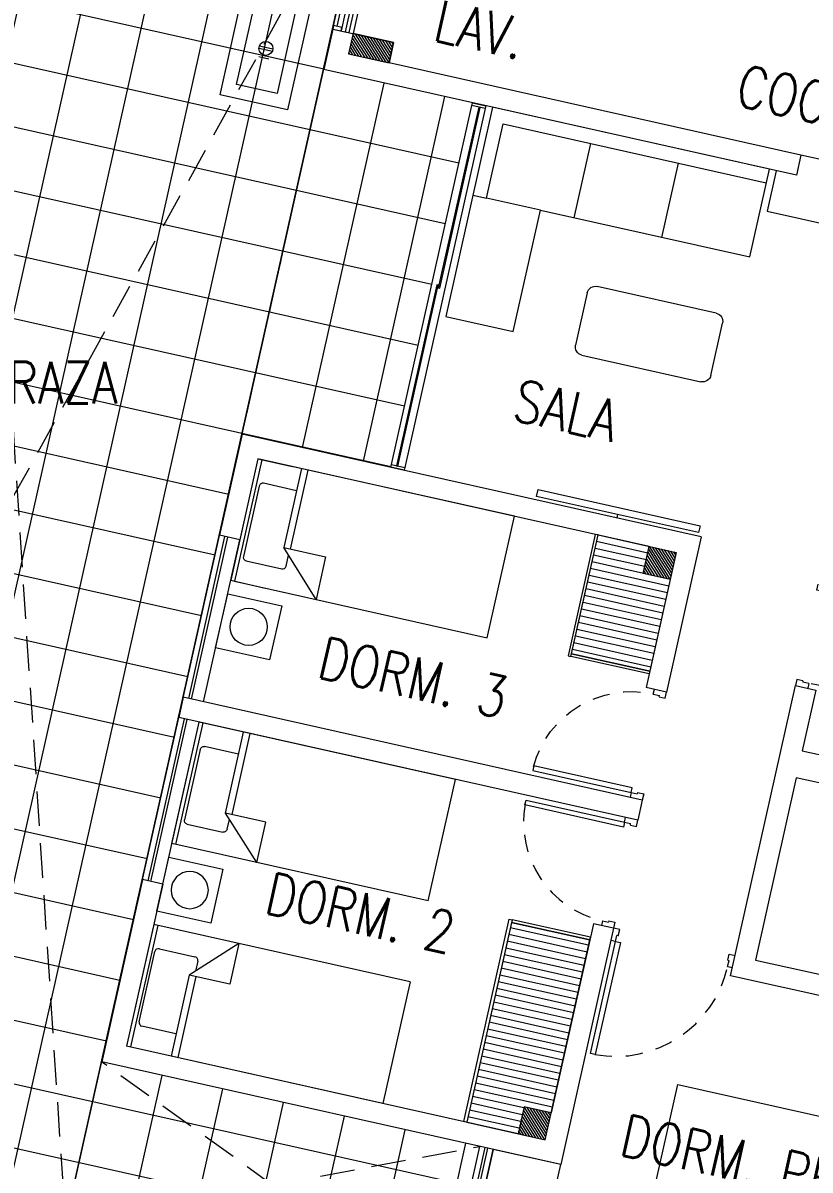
# Model space of a CAD drawing. Header units: millimetres. Extents: x 2471 to 2909, y 1327 to 1568.
# Drawn here: x 2615.87 to 2621.56, y 1466.52 to 1474.81 of the extents above; entities that cross this region are included whole.
import ezdxf
from ezdxf.xclip import XClip

# ---------------------------------------------------------------- set-up
doc = ezdxf.new("R2010")
doc.units = ezdxf.units.MM
doc.header["$XCLIPFRAME"] = 2
doc.set_wipeout_variables(frame=1)
for name, pattern in [('ACAD_ISO07W100', [3, 0, -3]), ('HIDDEN', [0.375, 0.25, -0.125]), ('HIDDEN2', [0.1875, 0.125, -0.0625]), ('PHANTOM', [2.5, 1.25, -0.25, 0.25, -0.25, 0.25, -0.25])]:
    doc.linetypes.add(name, pattern=pattern)
doc.layers.get('0').update_dxf_attribs({"color": 251, "lineweight": 9})
doc.layers.get('DEFPOINTS').update_dxf_attribs({"color": 251, "lineweight": 9})
for name, color, linetype, lineweight in [('A-EJES', 251, 'PHANTOM', 13), ('A-ESTRUCTURA-HATCH', 251, 'Continuous', 13), ('A-HATCH', 251, 'Continuous', 13), ('A-MOBILIARIO', 251, 'Continuous', 13), ('A-MURO BAJO', 251, 'Continuous', 13), ('A-MUROS', 251, 'Continuous', 13), ('A-PROYECCIONES', 251, 'HIDDEN', 13), ('A_30_DispositivosSanit', 251, 'Continuous', 13), ('A_50_TextoAmbiente', 251, 'Continuous', 13), ('DLP_MOBILIARIO FIJO', 251, 'Continuous', 13), ('DLP_MURO BAJO', 251, 'Continuous', 13)]:
    doc.layers.add(name, color=color, linetype=linetype, lineweight=lineweight)
doc.styles.add('R100-200', font='romans.shx', dxfattribs={"width": 0.8, "height": 0.3})

# ---------------------------------------------------------------- blocks, each defined once
blk = doc.blocks.new('A$C64a6e5d1')
at = {"layer": 'A-EJES', "ltscale": 0.5}
blk.add_line((38.0599, 78.1992, 0), (42.0137, 95.8621, 0), dxfattribs=at)
blk = doc.blocks.new('EST P1')
at = {"layer": 'A-ESTRUCTURA-HATCH'}
h = blk.add_hatch(dxfattribs=at)
h.set_pattern_fill('ANSI31', color=256, scale=0.02)
h.set_pattern_definition([(45, (-226392.07709, -8188203.05961), (-0.04490128060535, 0.04490128060535), [])])
h.paths.add_polyline_path([(-3.61, 5.05), (-3.61, 4.85), (-44.785, 4.85), (-44.785, -0.15), (-46.99, -0.15), (-46.99, -11.15), (-3.61, -11.1501), (-3.61, -11.4001), (-47.24, -11.4001), (-47.24, 0.15), (-45.035, 0.15), (-45.035, 5.05)])
h.paths.add_polyline_path([(5.8757, 4.85), (5.8757, 5.05), (35.53, 5.05), (35.53, 4.85)])
h.paths.add_polyline_path([(47.915, 5.05), (35.58, 5.05), (35.58, 4.85), (47.915, 4.85)])
h.paths.add_polyline_path([(51.865, 4.85), (53.3757, 4.85), (53.3757, 5.05), (51.865, 5.05)])
edge = h.paths.add_edge_path()
edge.add_arc((63.3007, -0.15), 9.7, 360, 540)
edge.add_line((53.6007, -0.15), (53.8007, -0.15))
edge.add_arc((63.3007, -0.15), 9.5, 0.90471, 180, ccw=False)
edge.add_line((72.7995, 0), (70.3507, 0))
edge.add_line((70.3507, 0), (70.3507, -0.1499))
edge.add_line((70.3507, -0.1499), (73.0007, -0.15))
edge = h.paths.add_edge_path()
edge.add_arc((63.3007, -0.15), 3.3, 0.00085, 49.99468)
edge.add_line((65.4221, 2.3777), (65.4222, -0.15))
edge.add_line((65.4222, -0.15), (65.2722, -0.15))
edge.add_line((65.2722, -0.15), (65.2721, 2.4964))
edge.add_arc((63.3007, -0.15), 3.3, 53.31658, 179.99996)
edge.add_line((60.0007, -0.15), (59.8007, -0.15))
edge.add_arc((63.3007, -0.15), 3.5, 2.45736, 179.99993, ccw=False)
edge.add_line((66.7975, 0.0001), (69.4507, 0))
edge.add_line((69.4507, 0), (69.4507, -0.1499))
edge.add_line((69.4507, -0.1499), (66.6007, -0.1499))
h.paths.add_polyline_path([(-3.56, -11.15), (35.53, -11.15), (35.53, -11.4001), (-3.56, -11.4001)])
h.paths.add_polyline_path([(35.58, -11.1501), (71.88, -11.1501), (71.88, -11.4001), (35.58, -11.4)])
blk = doc.blocks.new('EST P2')
at = {"layer": 'A-ESTRUCTURA-HATCH'}
h = blk.add_hatch(dxfattribs=at)
h.set_pattern_fill('ANSI31', color=256, scale=0.02)
h.set_pattern_definition([(45, (-226392.07709, -8188163.05961), (-0.04490128060535, 0.04490128060535), [])])
h.paths.add_polyline_path([(-3.61, 5.05), (-3.61, 4.85), (-44.785, 4.85), (-44.785, -0.15), (-46.99, -0.15), (-46.99, -11.15), (-3.61, -11.1501), (-3.61, -11.4001), (-47.24, -11.4), (-47.24, 0.15), (-45.035, 0.15), (-45.035, 5.0497)])
h.paths.add_polyline_path([(5.8757, 4.85), (5.8757, 5.05), (35.53, 5.05), (35.53, 4.85)])
h.paths.add_polyline_path([(35.58, -11.1501), (71.88, -11.1501), (71.88, -11.4001), (35.58, -11.4)])
h.paths.add_polyline_path([(-3.56, -11.15), (35.53, -11.15), (35.53, -11.4001), (-3.56, -11.4001)])
edge = h.paths.add_edge_path()
edge.add_arc((63.3007, -0.15), 9.7, 360, 540)
edge.add_line((53.6007, -0.15), (53.8007, -0.15))
edge.add_arc((63.3007, -0.15), 9.5, 0, 180, ccw=False)
edge.add_line((72.8007, -0.15), (73.0007, -0.15))
h.paths.add_polyline_path([(47.915, 5.05), (35.58, 5.05), (35.58, 4.85), (47.915, 4.85)])
edge = h.paths.add_edge_path()
edge.add_arc((63.3007, -0.15), 3.3, 0.00108, 49.99451)
edge.add_line((65.4221, 2.3777), (65.4222, -0.15))
edge.add_line((65.4222, -0.15), (65.2722, -0.15))
edge.add_line((65.2722, -0.15), (65.2721, 2.4964))
edge.add_arc((63.3007, -0.15), 3.3, 53.31547, 179.99992)
edge.add_line((60.0007, -0.15), (59.8007, -0.15))
edge.add_arc((63.3007, -0.15), 3.5, 0.00102, 179.99993, ccw=False)
edge.add_line((66.8007, -0.1499), (66.6007, -0.1499))
edge.add_line((66.6007, -0.1499), (66.6007, -0.1499))
h.paths.add_polyline_path([(51.865, 4.85), (53.3757, 4.85), (53.3757, 5.05), (51.865, 5.05)])
blk = doc.blocks.new('A$C47ad906b')
at = {"linetype": 'ACAD_ISO07W100'}
blk.add_blockref('EST P1', (27.0859, 53.6317), dxfattribs=at)
at = {"color": 240, "true_color": 0xed1f24}
blk.add_wipeout([(-17.9532, 13.7815), (-20.1582, 13.7815), (-20.1582, 2.2315), (98.9618, 2.2315), (98.9618, 7.2315), (99.7906, 7.2315), (100.0824, 13.4817), (99.9399, 15.1384), (99.3011, 17.2957), (98.434, 18.891), (96.5864, 20.9381), (95.1524, 21.9277), (93.5658, 22.6443), (92.3725, 22.9752), (90.3824, 23.1815), (88.3592, 22.9682), (87.1113, 22.6133), (85.5861, 21.9127), (83.9074, 20.704), (82.6862, 19.3856), (82.1939, 18.6815), (75.1468, 18.6815), (75.1468, 19.1315), (74.5468, 19.1315), (74.5468, 18.6815), (70.6718, 18.6815), (70.6718, 19.1315), (70.0718, 19.1315), (70.0718, 18.6815), (59.808, 18.6815), (59.808, 19.5314), (55.8578, 19.5314), (55.8578, 18.6815), (37.3918, 18.6815), (9.6018, 18.6818), (9.6018, 19.1315), (9.0018, 19.1315), (9.0018, 18.6817), (7.6574, 18.6815), (7.6574, 19.5315), (3.7074, 19.5315), (3.7074, 18.6818), (-19.1926, 18.6819), (-19.1926, 18.4815), (-17.9532, 18.4815)], dxfattribs=at)
blk.add_blockref('EST P2', (27.0859, 13.6317))
blk = doc.blocks.new('A$C77AB7FBD')
at = {"linetype": 'Continuous'}
for p, q in [((0, 0), (0, 1.9)), ((0.9, 1.9), (0, 1.9)), ((0.9, 1.87), (0, 1.87)), ((0.1908, 1.8487), (0.7119, 1.8487)), ((0.9, 0), (0.9, 1.9)), ((0.164, 1.57), (0.164, 1.8219)), ((0.7386, 1.8219), (0.7386, 1.5585)), ((0.6, 1.57), (0, 1.57)), ((0.6, 1.52), (0, 1.52)), ((0.6, 1.27), (0.6, 1.57)), ((0.9, 1.27), (0.6, 1.57)), ((0.7119, 1.5317), (0.6383, 1.5317)), ((0.9, 1.27), (0.6, 1.27)), ((0.9, 0), (0, 0))]:
    blk.add_line(p, q, dxfattribs=at)
for centre, start, end in [((0.1908, 1.8219), 90, 180), ((0.7119, 1.8219), 0, 90), ((0.7119, 1.5585), 270, 0)]:
    blk.add_arc(centre, 0.0267, start, end, dxfattribs=at)
blk = doc.blocks.new('A$C2EBA15F5')
blk.add_lwpolyline([(0, 0.4), (0, 0), (0.4, 0), (0.4, 0.4)], close=True)
blk.add_circle((0.2, 0.2), 0.1344)
blk = doc.blocks.new('CAMA PROYECCION')
for p, q in [((37.495, 40.6423, 0), (37.495, 38.771, 0)), ((38.3949, 40.6423, 0), (37.495, 40.6423, 0)), ((38.3949, 38.771, 0), (38.3949, 40.6423, 0)), ((38.0806, 39.3741, 0), (38.3949, 39.3741, 0)), ((38.3949, 39.3741, 0), (38.0806, 39.0644, 0)), ((38.0806, 39.0644, 0), (38.0806, 39.3741, 0)), ((38.0806, 39.1133, 0), (37.495, 39.1133, 0)), ((37.495, 39.0644, 0), (38.0806, 39.0644, 0)), ((37.659, 39.0644, 0), (37.659, 38.8203, 0)), ((38.2069, 39.1106, 0), (38.1275, 39.1106, 0)), ((38.2336, 38.8203, 0), (38.2336, 39.0838, 0)), ((37.495, 38.7423, 0), (37.495, 38.9974, 0)), ((38.3949, 38.7423, 0), (38.3949, 38.9974, 0)), ((37.495, 38.771, 0), (38.3949, 38.771, 0)), ((37.495, 38.7423, 0), (38.3949, 38.7423, 0)), ((37.6857, 38.7936, 0), (38.2069, 38.7936, 0))]:
    blk.add_line(p, q)
at = {"elevation": 0}
blk.add_lwpolyline([(38.495, 38.7423), (38.495, 39.1423), (38.895, 39.1423), (38.895, 38.7423)], close=True, dxfattribs=at)
blk.add_circle((38.695, 38.9423, 0), 0.1344)
for centre, start, end in [((38.2069, 39.0838, 0), 0, 90), ((37.6857, 38.8203, 0), 180, 270), ((38.2069, 38.8203, 0), 270, 0)]:
    blk.add_arc(centre, 0.0267, start, end)
blk = doc.blocks.new('*U844')
for p, q in [((0.01, 0.755), (0.01, 0.8)), ((0.055, 0.755), (0.01, 0.755)), ((0.1, 0.765), (0.055, 0.765)), ((0.055, 0.755), (0.055, 0.765)), ((0.1, 0.765), (0.1, 0.8)), ((0.055, 0.045), (0.01, 0.045)), ((0.01, 0.045), (0.01, 0)), ((0.055, 0.045), (0.055, 0.035)), ((0.1, 0.035), (0.055, 0.035)), ((0.1, 0.035), (0.1, 0))]:
    blk.add_line(p, q)
blk.add_lwpolyline([(0.83, 0.07), (0.83, 0.035), (0.1, 0.035), (0.1, 0.07)], close=True)
at = {"color": 7, "linetype": 'HIDDEN2'}
blk.add_arc((0.0996, 0.034), 0.731, 2.23015, 89.96723, dxfattribs=at)
blk = doc.blocks.new('*U843')
for p, q in [((0.01, 0.855), (0.01, 0.9)), ((0.055, 0.855), (0.01, 0.855)), ((0.1, 0.865), (0.055, 0.865)), ((0.055, 0.855), (0.055, 0.865)), ((0.1, 0.865), (0.1, 0.9)), ((0.055, 0.045), (0.01, 0.045)), ((0.01, 0.045), (0.01, 0)), ((0.055, 0.045), (0.055, 0.035)), ((0.1, 0.035), (0.055, 0.035)), ((0.1, 0.035), (0.1, 0))]:
    blk.add_line(p, q)
blk.add_lwpolyline([(0.93, 0.07), (0.93, 0.035), (0.1, 0.035), (0.1, 0.07)], close=True)
at = {"color": 7, "linetype": 'HIDDEN2'}
blk.add_arc((0.0995, 0.0339), 0.8311, 2.23015, 89.96723, dxfattribs=at)
blk = doc.blocks.new('MESA CENTRO')
for p, q in [((-0.1937, 0), (0.1937, 0)), ((-0.2537, -0.9421), (-0.2537, -0.06)), ((0.2537, -0.06), (0.2537, -0.9421)), ((0.1937, -1.0021), (-0.1937, -1.0021))]:
    blk.add_line(p, q)
for centre, start, end in [((-0.1937, -0.06), 90, 180), ((0.1937, -0.06), 0, 90), ((-0.1937, -0.9421), 180, 270), ((0.1937, -0.9421), 270, 0)]:
    blk.add_arc(centre, 0.06, start, end)
blk = doc.blocks.new('SOFA SEC')
for p, q in [((0, 0.65), (0.1, 0.65)), ((0.1, 0.65), (0.1, 0.1)), ((0.5, 0.65), (0.1, 0.65)), ((0.75, 0.65), (0.75, 0.1)), ((1.4, 0.65), (1.4, 0.1)), ((0.1, 0.1), (2.05, 0.1))]:
    blk.add_line(p, q)
blk.add_lwpolyline([(0.5, 1.55), (0.5, 0.65), (2.05, 0.65), (2.05, 0), (0, 0), (0, 1.55)], close=True)
blk = doc.blocks.new('A$C3E6679A6')
for p, q in [((0, 1.8444), (0.0001, 1.9044)), ((0.0001, 1.9044), (1.4501, 1.9044)), ((1.4501, 1.9044), (1.4501, 1.8444))]:
    blk.add_line(p, q)
at = {"linetype": 'Continuous'}
for p, q in [((0, 1.8444), (1.45, 1.8444)), ((0, 0.0044), (0, 1.8444)), ((1.45, 1.8444), (1.45, 0.0044)), ((0.1867, 1.5087), (0.1867, 1.786)), ((0.2173, 1.8167), (0.6414, 1.8167)), ((0.672, 1.786), (0.672, 1.5087)), ((0.778, 1.5087), (0.778, 1.786)), ((0.8086, 1.8167), (1.2327, 1.8167)), ((1.2633, 1.786), (1.2633, 1.4926)), ((0, 1.5084), (1.0953, 1.5084)), ((1.45, 1.1538), (1.0953, 1.5084)), ((1.0953, 1.5084), (1.0953, 1.1538)), ((1.0953, 1.4524), (0, 1.4524)), ((1.2327, 1.462), (1.1418, 1.462)), ((1.0953, 1.1538), (1.45, 1.1538)), ((1.45, 0.0044), (0, 0.0044))]:
    blk.add_line(p, q, dxfattribs=at)
for centre, start, end in [((0.2173, 1.786), 90, 180), ((0.6414, 1.786), 0, 90), ((0.8086, 1.786), 90, 180), ((1.2327, 1.786), 0, 90), ((1.2327, 1.4926), 270, 0)]:
    blk.add_arc(centre, 0.0306, start, end, dxfattribs=at)
at = {"layer": 'DEFPOINTS', "color": 0, "linetype": 'ByBlock'}
for p in [(0, 1.9044), (0, 0)]:
    blk.add_point(p, dxfattribs=at)
blk = doc.blocks.new('A$C67C01FD6')
blk.add_line((0.025, 0), (0, 0))
blk.add_lwpolyline([(0.025, 0.6), (0.075, 0.6), (0.075, -0.6), (0.025, -0.6), (0.025, 0.6)])
blk = doc.blocks.new('*U828')
for p, q in [((0.01, 0.705), (0.01, 0.75)), ((0.1, 0.715), (0.1, 0.75)), ((0.055, 0.705), (0.01, 0.705)), ((0.1, 0.715), (0.055, 0.715)), ((0.055, 0.705), (0.055, 0.715)), ((0.055, 0.045), (0.01, 0.045)), ((0.01, 0.045), (0.01, 0)), ((0.055, 0.045), (0.055, 0.035)), ((0.1, 0.035), (0.055, 0.035)), ((0.1, 0.035), (0.1, 0))]:
    blk.add_line(p, q)
blk.add_lwpolyline([(0.78, 0.07), (0.78, 0.035), (0.1, 0.035), (0.1, 0.07)], close=True)
at = {"color": 7, "linetype": 'HIDDEN2'}
blk.add_arc((0.0996, 0.0341), 0.6809, 2.23015, 89.96723, dxfattribs=at)
blk = doc.blocks.new('TF_P1')
at = {"layer": 'A-HATCH'}
h = blk.add_hatch(dxfattribs=at)
h.set_pattern_fill('ANSI31', color=8, scale=0.005, angle=180)
h.set_pattern_definition([(225, (43.790916, 4.123998), (0.01122532, -0.01122532), [])])
h.paths.add_polyline_path([(44.2, 0.249), (44.4, 0.249), (44.4, 0.449), (44.2, 0.449)])
h = blk.add_hatch(dxfattribs=at)
h.set_pattern_fill('ANSI31', color=8, scale=0.005)
h.set_pattern_definition([(45, (-65.460713, -4.658021), (-0.0112253202, 0.0112253202), [])])
h.paths.add_polyline_path([(48.55, 0.25), (48.35, 0.25), (48.35, 0.45), (48.55, 0.45)])
h = blk.add_hatch(dxfattribs=at)
h.set_pattern_fill('ANSI31', color=8, scale=0.005)
h.paths.add_polyline_path([(41.2, -2.35), (41.05, -2.35), (41.05, -2.65), (41.2, -2.65)])
at = {"layer": 'DLP_MOBILIARIO FIJO'}
h = blk.add_hatch(dxfattribs=at)
h.set_pattern_fill('_USER', color=8, scale=0.05, angle=450, pattern_type=0)
h.set_pattern_definition([(90, (-3.880053, -4.256), (-0.05, 2e-17), [])])
h.paths.add_polyline_path([(44.2, 0.249), (44.4, 0.249), (44.4, 0.449), (45.08, 0.449), (45.08, -0.131), (44.2, -0.131)])
h = blk.add_hatch(dxfattribs=at)
h.set_pattern_fill('_USER', color=8, scale=0.05, angle=270, pattern_type=0)
h.set_pattern_definition([(270, (-5.87005, -4.255), (0.05, -9e-18), [])])
h.paths.add_polyline_path([(47.07, -0.13), (47.07, 0.45), (48.35, 0.45), (48.35, 0.25), (48.55, 0.25), (48.55, -0.13)])
at = {"color": 8, "elevation": 0}
blk.add_lwpolyline([(41.05, -2.68), (39.7, -2.68), (39.7, -2.71), (41.05, -2.71)], close=True, dxfattribs=at)
at = {"layer": 'A-HATCH', "color": 8}
blk.add_lwpolyline([(41.2, -2.35), (41.05, -2.35), (41.05, -2.65), (41.2, -2.65)], close=True, dxfattribs=at)
at = {"layer": 'A-MOBILIARIO', "color": 8}
for p, q in [((41.025, -2.775, 0), (39.6375, -2.775, 0)), ((41.025, -2.8, 0), (39.6375, -2.8, 0))]:
    blk.add_line(p, q, dxfattribs=at)
for points in [[(48.7, 0.6), (48.7, 0.1), (49.85, 0.1), (49.85, 0.6)], [(48.7, 0.6), (48.7, 0.1), (49.85, 0.1), (49.85, 0.6)], [(41.05, -2.74), (41.025, -2.74), (41.025, -2.8), (41.05, -2.8)]]:
    blk.add_lwpolyline(points, close=True, dxfattribs=at)
at = {"layer": 'A-MUROS', "color": 8}
for p, q in [((45.4, 1.65), (45.4, 3.15)), ((45.6, 3.15), (45.6, 1.65)), ((46.95, 1.65), (46.95, 2.7)), ((47.1, 2.7), (47.1, 1.5)), ((44.95, 1.5), (44.95, 1.65)), ((44.95, 1.65), (45.4, 1.65)), ((45.6, 1.65), (46.95, 1.65)), ((47.1, 1.5), (44.95, 1.5)), ((41.2, 0.7), (41.2, -2.35)), ((41.2, 0.7), (41.35, 0.7)), ((41.35, 0.7), (41.35, -2.8)), ((44.05, 0.6), (45.2, 0.6)), ((44.05, 0.6), (44.05, -2.8)), ((45.2, 0.6), (45.2, 0.45)), ((46, 0.6), (46.15, 0.6)), ((46, 0.6), (46, -2.8)), ((46.15, 0.6), (46.15, -2.8)), ((46.95, 0.6), (48.7, 0.6)), ((46.95, 0.6), (46.95, 0.45)), ((48.7, 0.6), (48.7, -2.8)), ((44.4, 0.449), (45.2, 0.45)), ((44.4, 0.449), (44.4, 0.249)), ((46.95, 0.45), (48.35, 0.45)), ((48.35, 0.45), (48.35, 0.25)), ((44.4, 0.249), (44.2, 0.249)), ((44.2, 0.249), (44.2, -2.65)), ((48.35, 0.25), (48.55, 0.25)), ((48.55, 0.25), (48.55, -2.65)), ((41.05, -2.35), (41.2, -2.35)), ((41.05, -2.8), (41.05, -2.35)), ((44.2, -2.65), (44.8, -2.65)), ((44.8, -2.65), (44.8, -2.8)), ((47.35, -2.65), (48.55, -2.65)), ((47.35, -2.65), (47.35, -2.8)), ((41.05, -2.8), (41.35, -2.8)), ((44.05, -2.8), (44.8, -2.8)), ((46, -2.8), (46.15, -2.8)), ((47.35, -2.8), (48.7, -2.8))]:
    blk.add_line(p, q, dxfattribs=at)
at = {"layer": 'DLP_MOBILIARIO FIJO', "color": 8}
for p, q in [((49.85, 0.06), (48.7, 0.06)), ((49.85, 0.04), (48.7, 0.04)), ((46, -2.74), (44.8, -2.74)), ((46, -2.76), (44.8, -2.76)), ((46.15, -2.74), (47.35, -2.74)), ((46.15, -2.76), (47.35, -2.76))]:
    blk.add_line(p, q, dxfattribs=at)
for points in [[(44.2, 0.449), (45.08, 0.449), (45.08, -0.131), (44.2, -0.131)], [(48.55, 0.45), (47.07, 0.45), (47.07, -0.13), (48.55, -0.13)]]:
    blk.add_lwpolyline(points, close=True, dxfattribs=at)
at = {"layer": 'DLP_MOBILIARIO FIJO', "color": 8, "elevation": 0}
for points in [[(45.08, 0.449), (45.1, 0.449), (45.1, -0.131), (45.08, -0.131)], [(47.07, 0.45), (47.05, 0.45), (47.05, -0.13), (47.07, -0.13)], [(45.1, -0.151), (45.1, -0.131), (44.2, -0.131), (44.2, -0.151)], [(47.05, -0.15), (47.05, -0.13), (48.55, -0.13), (48.55, -0.15)], [(41.35, -1.6), (41.37, -1.6), (41.37, -1.7), (41.35, -1.7)], [(42.71, -1.6375), (41.37, -1.6375), (41.37, -1.6475), (42.71, -1.6475)], [(42.69, -1.6625), (44.03, -1.6625), (44.03, -1.6525), (42.69, -1.6525)], [(44.03, -1.6), (44.05, -1.6), (44.05, -1.7), (44.03, -1.7)]]:
    blk.add_lwpolyline(points, close=True, dxfattribs=at)
at = {"layer": 'DLP_MURO BAJO', "color": 8}
for p, q in [((41.2, 1.55), (41.2, 0.7)), ((41.65, 0.55), (41.65, 1.55)), ((41.35, 0.55), (41.65, 0.55)), ((49.85, 0.1), (48.7, 0.1)), ((49.85, 0), (48.7, 0)), ((41.37, -1.6, 0), (44.03, -1.6, 0)), ((44.03, -1.7, 0), (41.37, -1.7, 0)), ((39.7, -2.65, 0), (41.05, -2.65, 0)), ((46, -2.65), (44.8, -2.65)), ((47.35, -2.65), (46.15, -2.65)), ((39.7, -2.74, 0), (41.05, -2.74, 0)), ((46, -2.8), (44.8, -2.8)), ((47.35, -2.8), (46.15, -2.8))]:
    blk.add_line(p, q, dxfattribs=at)
at = {"layer": 'A-MOBILIARIO', "color": 8, "extrusion": (0, 0, -1), "xscale": -1, "zscale": -1, "rotation": 90}
blk.add_blockref('A$C3E6679A6', (-47.9456, 2.75), dxfattribs=at)
at = {"layer": 'A-MOBILIARIO', "color": 8, "xscale": -1}
for name, p, rotation in [('*U828', (44.2, 1.49), 270), ('*U844', (46, 0.61), 90), ('SOFA SEC', (41.35, -1.55, 0), 270.0004328521019), ('MESA CENTRO', (42.7027, -0.5891, 0), 180.0000225791119), ('A$C77AB7FBD', (46.15, -0.75), 180)]:
    blk.add_blockref(name, p, dxfattribs=dict(at, rotation=rotation))
at = {"layer": 'A-MOBILIARIO', "color": 8}
for name, p in [('*U843', (46.94, 0.6)), ('CAMA PROYECCION', (6.705, -41.3923, 0))]:
    blk.add_blockref(name, p, dxfattribs=at)
for name, p, rotation in [('*U844', (46.15, 0.61), 270), ('A$C67C01FD6', (44.05, -0.025, 0), 180), ('A$C77AB7FBD', (48.55, -0.75), 180)]:
    blk.add_blockref(name, p, dxfattribs=dict(at, rotation=rotation))
at = {"layer": 'A-MOBILIARIO', "color": 8, "extrusion": (0, 0, -1), "zscale": -1, "rotation": 180}
blk.add_blockref('A$C2EBA15F5', (-47.15, -2.25), dxfattribs=at)
blk = doc.blocks.new('A$C4760cff2')
at = {"layer": 'A_50_TextoAmbiente', "style": 'R100-200', "width": 0.8}
for s, p in [('LAV.', (3.1107, 9.4268)), ('COCINA', (5.2961, 8.9589)), ('SALA', (3.6831, 6.6838)), ('DORM. 3', (2.2728, 4.8234)), ('DORM. 2', (1.8915, 3.1202)), ('DORM. PRIN.', (4.4566, 1.3718))]:
    blk.add_text(s, height=0.3, rotation=347.38119, dxfattribs=at).set_placement(p)
blk.add_text('TERRAZA', height=0.3, dxfattribs=at).set_placement((-0.5271, 6.801))
blk = doc.blocks.new('R')
at = {"linetype": 'Continuous'}
for p, q in [((-0.0083, -0.0497), (-0.0083, 0.0497)), ((0.0083, -0.0497), (0.0083, 0.0497)), ((0.0694, -0.0367), (0.0694, 0.0367))]:
    blk.add_line(p, q, dxfattribs=at)
blk.add_circle((0, 0), 0.0504, dxfattribs=at)
blk = doc.blocks.new('cajas de desague')
at = {"elevation": 0}
for points in [[(76.9832, 14.9181), (77.6367, 14.4568), (77.3484, 14.0483), (76.6948, 14.5097)], [(76.8342, 14.5337), (77.0072, 14.7788), (77.4974, 14.4327), (77.3243, 14.1877)]]:
    blk.add_lwpolyline(points, close=True, dxfattribs=at)
at = {"linetype": 'Continuous', "rotation": 144.7792281034308}
blk.add_blockref('R', (77.1658, 14.4832, 0), dxfattribs=at)

msp = doc.modelspace()

# ---------------------------------------------------------------- hatches: boundary and pattern name
at = {"layer": 'A-HATCH'}
h = msp.add_hatch(dxfattribs=at)
h.set_pattern_fill('_USER', color=256, scale=0.45, angle=-102.61562, double=1, pattern_type=0)
h.set_pattern_definition([(257.384381858, (-223918.5419, -8186702.8517), (0.439135768104, -0.098284165419), []), (347.384381858, (-223918.5419, -8186702.8517), (0.098284165419, 0.439135768104), [])])
h.paths.add_polyline_path([(2618.406, 1476.0821), (2615.4783, 1476.7374), (2613.2499, 1466.784), (2618.9105, 1465.5163), (2619.1731, 1466.6879), (2616.4403, 1467.2992), (2617.4562, 1471.8374), (2618.5296, 1471.5971), (2619.1194, 1474.2319), (2618.0459, 1474.4719)])

# ---------------------------------------------------------------- block references
at = {"color": 1}
msp.add_blockref('A$C64a6e5d1', (2575.8789, 1377.9267), dxfattribs=at)

# ---------------------------------------------------------------- next in the draw order: block references
at = {"linetype": 'ACAD_ISO07W100'}
ref = msp.add_blockref('A$C47ad906b', (2601.7285, 1500.8349, 0), dxfattribs=dict(at, rotation=257.382711444673))
XClip(ref).set_block_clipping_path([(-32.7771099955, 2.2226421868), (98.966152451, 2.2311685525), (98.9658266148, 7.2312249728), (99.7946497677, 7.2312789899), (100.0860832045, 13.4814635285), (100.1766123548, 17.3149815146), (100.3267845167, 20.5304395065), (97.1711962195, 20.6773210117), (93.5338054346, 23.2807166483), (85.4122358067, 23.2798339301), (85.4121779315, 21.8087508774), (84.8685753467, 21.4595517737), (84.2744105561, 21.0140181032), (83.7236675164, 20.5315185136), (83.2217984032, 20.020823719), (82.9119482925, 19.6642585539), (82.6902667088, 19.3857521464), (82.4208442196, 19.0171344008), (81.5253252406, 21.681570397), (-19.0374325849, 21.6816708043), (-22.9522799095, 17.2482101666), (-26.3217196958, 13.732875739), (-31.4099124894, 12.2080788992), (-35.6628028844, 13.1383932107)])

# ---------------------------------------------------------------- next in the draw order: block references
at = {"color": 251, "rotation": 257.381886132596}
msp.add_blockref('TF_P1', (2629.8114, 1514.2118, 0), dxfattribs=at)

# ---------------------------------------------------------------- next in the draw order: linework, layer by layer
at = {"layer": 'A-MURO BAJO', "ltscale": 0.5, "elevation": 0}
msp.add_lwpolyline([(2618.406, 1476.0821), (2615.4783, 1476.7374), (2613.2499, 1466.784), (2616.1779, 1466.1285)], close=True, dxfattribs=at)
at = {"layer": 'A-PROYECCIONES'}
for p, q in [((2615.4789, 1476.7373, 0), (2616.1779, 1466.1285, 0)), ((2613.2504, 1466.7839, 0), (2618.406, 1476.0821, 0)), ((2618.9103, 1465.5168, 0), (2616.44, 1467.2994, 0)), ((2616.1779, 1466.1285, 0), (2619.1724, 1466.6878, 0))]:
    msp.add_line(p, q, dxfattribs=at)

# ---------------------------------------------------------------- next in the draw order: block references
msp.add_blockref('A$C4760cff2', (2615.7147, 1465.2582, 0))
at = {"layer": 'A_30_DispositivosSanit', "rotation": 112.6026581691862}
msp.add_blockref('cajas de desague', (2660.656, 1408.9524), dxfattribs=at)

doc.saveas('drawing.dxf')
